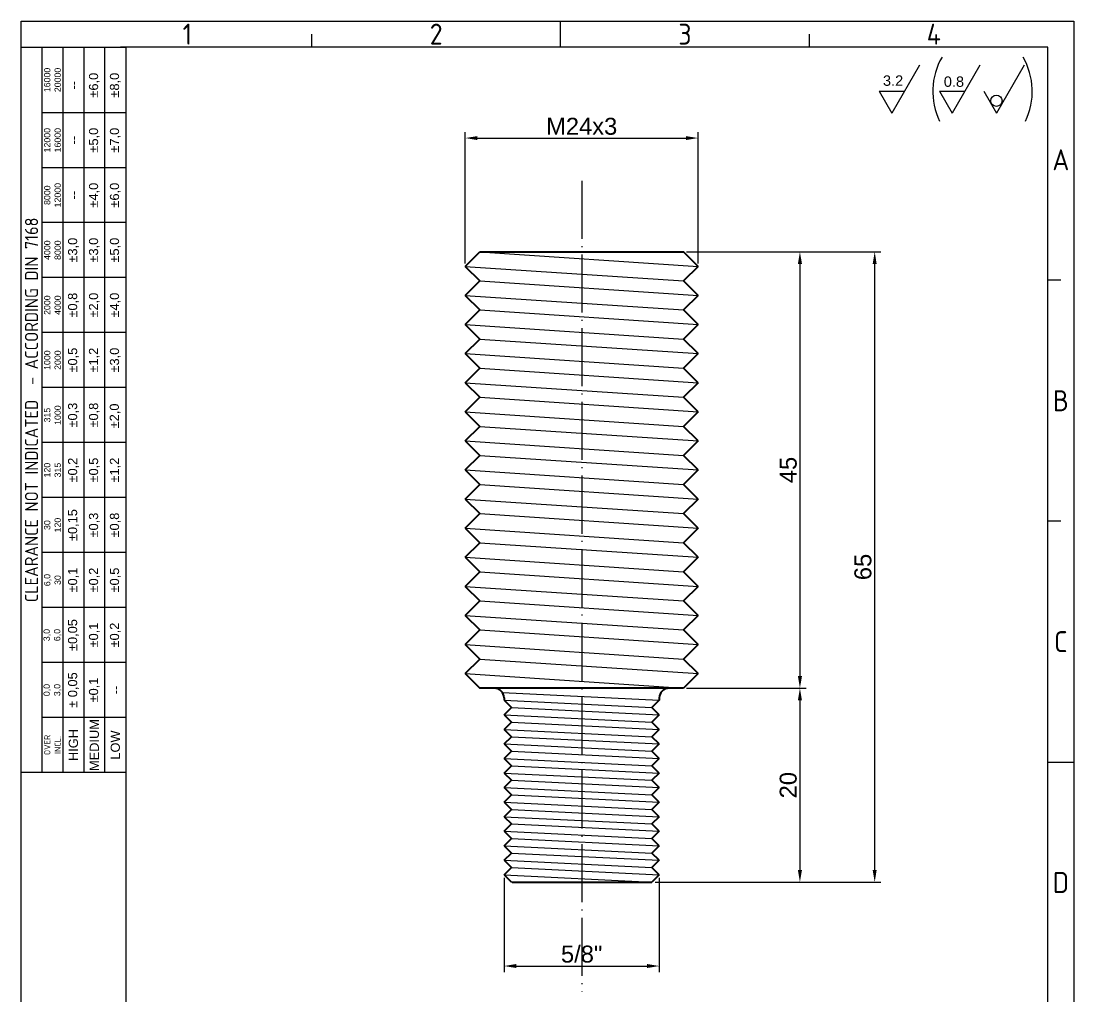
# Model space of a CAD drawing. Header units: millimetres. Extents: x 4549 to 4658, y 1259 to 1410.
# Drawn here: x 4549.2 to 4657.7, y 1309.8 to 1410.4 of the extents above; entities that cross this region are included whole.
import ezdxf
from ezdxf.enums import TextEntityAlignment as Align

# ---------------------------------------------------------------- set-up
doc = ezdxf.new("R2010")
doc.units = ezdxf.units.MM
doc.linetypes.add('ACAD_ISO04W100', pattern=[30, 24, -3, 0, -3])
for name, color, linetype, lineweight in [('AM_0', 7, 'Continuous', 40), ('AM_4', 1, 'ACAD_ISO04W100', 25), ('AM_5', 3, 'Continuous', 25)]:
    doc.layers.add(name, color=color, linetype=linetype, lineweight=lineweight)
doc.styles.add('ACISOTS', font='isocp.shx', dxfattribs={"height": 1})
doc.styles.get("Standard").update_dxf_attribs({"font": 'arial.ttf'})
doc.dimstyles.new('ISO-25', dxfattribs={"dimscale": 0.5, "dimtxt": 3.5, "dimasz": 2.5, "dimexe": 1.25, "dimexo": 0.625, "dimtad": 1, "dimtxsty": 'Standard', "dimcen": 2.5, "dimadec": 0, "dimazin": 0, "dimtfac": 1, "dimtmove": 0, "dimatfit": 3, "dimfxl": 1, "dimarcsym": 0})

# ---------------------------------------------------------------- blocks, each defined once
blk = doc.blocks.new('*D30')
at = {"layer": 'AM_5', "color": 0, "lineweight": -2, "ltscale": 0.25, "transparency": 16777216}
for p, q in [((4594.96, 1385.42), (4594.96, 1398.96)), ((4596.21, 1398.34), (4617.71, 1398.34)), ((4618.96, 1385.42), (4618.96, 1398.96))]:
    blk.add_line(p, q, dxfattribs=at)
at = {"layer": 'AM_5', "color": 0, "ltscale": 0.25, "transparency": 16777216}
for points in [[(4596.21, 1398.54), (4596.21, 1398.13), (4594.96, 1398.34)], [(4617.71, 1398.54), (4617.71, 1398.13), (4618.96, 1398.34)]]:
    blk.add_solid(points, dxfattribs=at)
at = {"layer": 'Defpoints', "color": 0, "ltscale": 0.25, "transparency": 16777216}
for p in [(4618.96, 1398.34), (4594.96, 1385.11), (4618.96, 1385.11)]:
    blk.add_point(p, dxfattribs=at)
at = {"layer": 'AM_5', "color": 0, "ltscale": 0.25, "transparency": 16777216, "insert": (4606.96, 1399.54), "char_height": 1.75, "attachment_point": 5}
blk.add_mtext('M24x3', dxfattribs=at)
blk = doc.blocks.new('*D31')
at = {"layer": 'AM_5', "color": 0, "lineweight": -2, "ltscale": 0.25, "transparency": 16777216}
for p, q in [((4617.77, 1386.61), (4630.09, 1386.61)), ((4629.46, 1385.36), (4629.46, 1342.86)), ((4617.77, 1341.61), (4630.09, 1341.61))]:
    blk.add_line(p, q, dxfattribs=at)
at = {"layer": 'AM_5', "color": 0, "ltscale": 0.25, "transparency": 16777216}
for points in [[(4629.25, 1385.36), (4629.67, 1385.36), (4629.46, 1386.61)], [(4629.25, 1342.86), (4629.67, 1342.86), (4629.46, 1341.61)]]:
    blk.add_solid(points, dxfattribs=at)
at = {"layer": 'Defpoints', "color": 0, "ltscale": 0.25, "transparency": 16777216}
for p in [(4617.46, 1386.61), (4617.46, 1341.61), (4629.46, 1341.61)]:
    blk.add_point(p, dxfattribs=at)
at = {"layer": 'AM_5', "color": 0, "ltscale": 0.25, "transparency": 16777216, "insert": (4628.26, 1364.11), "char_height": 1.75, "attachment_point": 5, "rotation": 90}
blk.add_mtext('45', dxfattribs=at)
blk = doc.blocks.new('*D32')
at = {"layer": 'AM_5', "color": 0, "lineweight": -2, "ltscale": 0.25, "transparency": 16777216}
for p, q in [((4617.77, 1341.61), (4630.09, 1341.61)), ((4629.46, 1340.36), (4629.46, 1322.86)), ((4614.52, 1321.61), (4630.09, 1321.61))]:
    blk.add_line(p, q, dxfattribs=at)
at = {"layer": 'AM_5', "color": 0, "ltscale": 0.25, "transparency": 16777216}
for points in [[(4629.25, 1340.36), (4629.67, 1340.36), (4629.46, 1341.61)], [(4629.25, 1322.86), (4629.67, 1322.86), (4629.46, 1321.61)]]:
    blk.add_solid(points, dxfattribs=at)
at = {"layer": 'Defpoints', "color": 0, "ltscale": 0.25, "transparency": 16777216}
for p in [(4617.46, 1341.61), (4614.21, 1321.61), (4629.46, 1321.61)]:
    blk.add_point(p, dxfattribs=at)
at = {"layer": 'AM_5', "color": 0, "ltscale": 0.25, "transparency": 16777216, "insert": (4628.26, 1331.61), "char_height": 1.75, "attachment_point": 5, "rotation": 90}
blk.add_mtext('20', dxfattribs=at)
blk = doc.blocks.new('*D33')
at = {"layer": 'AM_5', "color": 0, "lineweight": -2, "ltscale": 0.25, "transparency": 16777216}
for p, q in [((4629.78, 1386.61), (4637.79, 1386.61)), ((4637.17, 1322.86), (4637.17, 1385.36)), ((4629.78, 1321.61), (4637.79, 1321.61))]:
    blk.add_line(p, q, dxfattribs=at)
at = {"layer": 'AM_5', "color": 0, "ltscale": 0.25, "transparency": 16777216}
for points in [[(4636.96, 1385.36), (4637.37, 1385.36), (4637.17, 1386.61)], [(4636.96, 1322.86), (4637.37, 1322.86), (4637.17, 1321.61)]]:
    blk.add_solid(points, dxfattribs=at)
at = {"layer": 'Defpoints', "color": 0, "ltscale": 0.25, "transparency": 16777216}
for p in [(4629.46, 1386.61), (4637.17, 1386.61), (4629.46, 1321.61)]:
    blk.add_point(p, dxfattribs=at)
at = {"layer": 'AM_5', "color": 0, "ltscale": 0.25, "transparency": 16777216, "insert": (4635.96, 1354.11), "char_height": 1.75, "attachment_point": 5, "rotation": 90}
blk.add_mtext('65', dxfattribs=at)
blk = doc.blocks.new('*D34')
at = {"layer": 'AM_5', "color": 0, "lineweight": -2, "ltscale": 0.25, "transparency": 16777216}
for p, q in [((4598.96, 1322.05), (4598.96, 1312.34)), ((4614.96, 1322.05), (4614.96, 1312.34)), ((4600.21, 1312.96), (4613.71, 1312.96))]:
    blk.add_line(p, q, dxfattribs=at)
at = {"layer": 'AM_5', "color": 0, "ltscale": 0.25, "transparency": 16777216}
for points in [[(4600.21, 1313.17), (4600.21, 1312.76), (4598.96, 1312.96)], [(4613.71, 1313.17), (4613.71, 1312.76), (4614.96, 1312.96)]]:
    blk.add_solid(points, dxfattribs=at)
at = {"layer": 'Defpoints', "color": 0, "ltscale": 0.25, "transparency": 16777216}
for p in [(4598.96, 1322.36), (4614.96, 1322.36), (4614.96, 1312.96)]:
    blk.add_point(p, dxfattribs=at)
at = {"layer": 'AM_5', "color": 0, "ltscale": 0.25, "transparency": 16777216, "insert": (4606.96, 1314.18), "char_height": 1.75, "attachment_point": 5}
blk.add_mtext('5/8"', dxfattribs=at)

msp = doc.modelspace()

# ---------------------------------------------------------------- linework, layer by layer
at = {"color": 135, "lineweight": 25}
for p, q in [((4549.167, 1258.665), (4549.167, 1410.405)), ((4549.167, 1410.405), (4657.707, 1410.405)), ((4604.787, 1407.705), (4604.787, 1410.405)), ((4657.707, 1410.405), (4657.707, 1258.665)), ((4579.137, 1407.705), (4579.137, 1409.055)), ((4630.437, 1407.705), (4630.437, 1409.055)), ((4551.327, 1332.915), (4551.327, 1407.705)), ((4553.487, 1407.705), (4553.487, 1332.915)), ((4555.647, 1407.705), (4555.647, 1332.915)), ((4557.807, 1332.915), (4557.807, 1407.705)), ((4559.967, 1400.955), (4551.327, 1400.955)), ((4559.967, 1395.285), (4551.327, 1395.285)), ((4559.967, 1389.615), (4551.327, 1389.615)), ((4559.967, 1383.945), (4551.327, 1383.945)), ((4656.357, 1383.675), (4655.007, 1383.675)), ((4559.967, 1378.275), (4551.327, 1378.275)), ((4559.967, 1372.605), (4551.327, 1372.605)), ((4559.967, 1366.935), (4551.327, 1366.935)), ((4559.967, 1361.265), (4551.327, 1361.265)), ((4656.357, 1358.835), (4655.007, 1358.835)), ((4559.967, 1355.595), (4551.327, 1355.595)), ((4559.967, 1349.925), (4551.327, 1349.925)), ((4559.967, 1344.255), (4551.327, 1344.255)), ((4559.967, 1338.585), (4551.327, 1338.585)), ((4655.007, 1333.995), (4657.707, 1333.995))]:
    msp.add_line(p, q, dxfattribs=at)
for p, q in [((4655.007, 1407.705), (4559.427, 1407.705)), ((4559.967, 1407.705), (4559.967, 1261.365)), ((4655.007, 1261.365), (4655.007, 1407.705))]:
    msp.add_line(p, q)
msp.add_lwpolyline([(4559.967, 1407.705), (4559.967, 1332.915), (4549.167, 1332.915), (4549.167, 1407.705)], close=True, dxfattribs=at)
at = {"layer": 'AM_0', "ltscale": 0.25}
for p, q in [((4594.96, 1385.112), (4596.46, 1386.612)), ((4596.46, 1386.612), (4617.46, 1386.612)), ((4618.96, 1385.112), (4617.46, 1386.612)), ((4594.96, 1385.112), (4596.46, 1383.612)), ((4618.96, 1385.112), (4617.46, 1383.612)), ((4594.96, 1382.112), (4596.46, 1383.612)), ((4618.96, 1382.112), (4617.46, 1383.612)), ((4594.96, 1382.112), (4596.46, 1380.612)), ((4618.96, 1382.112), (4617.46, 1380.612)), ((4594.96, 1379.112), (4596.46, 1380.612)), ((4618.96, 1379.112), (4617.46, 1380.612)), ((4594.96, 1379.112), (4596.46, 1377.612)), ((4618.96, 1379.112), (4617.46, 1377.612)), ((4594.96, 1376.112), (4596.46, 1377.612)), ((4618.96, 1376.112), (4617.46, 1377.612)), ((4594.96, 1376.112), (4596.46, 1374.612)), ((4618.96, 1376.112), (4617.46, 1374.612)), ((4594.96, 1373.112), (4596.46, 1374.612)), ((4618.96, 1373.112), (4617.46, 1374.612)), ((4594.96, 1373.112), (4596.46, 1371.612)), ((4618.96, 1373.112), (4617.46, 1371.612)), ((4594.96, 1370.112), (4596.46, 1371.612)), ((4618.96, 1370.112), (4617.46, 1371.612)), ((4594.96, 1370.112), (4596.46, 1368.612)), ((4618.96, 1370.112), (4617.46, 1368.612)), ((4594.96, 1367.112), (4596.46, 1368.612)), ((4618.96, 1367.112), (4617.46, 1368.612)), ((4594.96, 1367.112), (4596.46, 1365.612)), ((4618.96, 1367.112), (4617.46, 1365.612)), ((4594.96, 1364.112), (4596.46, 1365.612)), ((4618.96, 1364.112), (4617.46, 1365.612)), ((4594.96, 1364.112), (4596.46, 1362.612)), ((4618.96, 1364.112), (4617.46, 1362.612)), ((4594.96, 1361.112), (4596.46, 1362.612)), ((4618.96, 1361.112), (4617.46, 1362.612)), ((4594.96, 1361.112), (4596.46, 1359.612)), ((4618.96, 1361.112), (4617.46, 1359.612)), ((4594.96, 1358.112), (4596.46, 1359.612)), ((4618.96, 1358.112), (4617.46, 1359.612)), ((4594.96, 1358.112), (4596.46, 1356.612)), ((4618.96, 1358.112), (4617.46, 1356.612)), ((4594.96, 1355.112), (4596.46, 1356.612)), ((4618.96, 1355.112), (4617.46, 1356.612)), ((4594.96, 1355.112), (4596.46, 1353.612)), ((4618.96, 1355.112), (4617.46, 1353.612)), ((4594.96, 1352.112), (4596.46, 1353.612)), ((4618.96, 1352.112), (4617.46, 1353.612)), ((4594.96, 1352.112), (4596.46, 1350.612)), ((4618.96, 1352.112), (4617.46, 1350.612)), ((4594.96, 1349.112), (4596.46, 1350.612)), ((4618.96, 1349.112), (4617.46, 1350.612)), ((4594.96, 1349.112), (4596.46, 1347.612)), ((4618.96, 1349.112), (4617.46, 1347.612)), ((4594.96, 1346.112), (4596.46, 1347.612)), ((4618.96, 1346.112), (4617.46, 1347.612)), ((4594.96, 1346.112), (4596.46, 1344.612)), ((4618.96, 1346.112), (4617.46, 1344.612)), ((4594.96, 1343.112), (4596.46, 1344.612)), ((4618.96, 1343.112), (4617.46, 1344.612)), ((4594.96, 1343.112), (4596.46, 1341.612)), ((4618.96, 1343.112), (4617.46, 1341.612)), ((4617.46, 1341.612), (4596.46, 1341.612)), ((4599.14, 1341.612), (4599.14, 1341.612)), ((4599.14, 1341.612), (4599.14, 1341.612)), ((4614.78, 1341.612), (4614.78, 1341.612)), ((4598.96, 1340.612), (4598.96, 1340.362)), ((4598.96, 1340.612), (4598.96, 1340.362)), ((4614.96, 1340.612), (4614.96, 1340.362)), ((4598.96, 1340.362), (4599.71, 1339.612)), ((4598.96, 1340.362), (4599.71, 1339.612)), ((4598.96, 1338.862), (4599.71, 1339.612)), ((4598.96, 1338.862), (4599.71, 1339.612)), ((4614.96, 1340.362), (4614.21, 1339.612)), ((4614.96, 1338.862), (4614.21, 1339.612)), ((4598.96, 1338.862), (4599.71, 1338.112)), ((4598.96, 1338.862), (4599.71, 1338.112)), ((4614.96, 1338.862), (4614.21, 1338.112)), ((4598.96, 1337.362), (4599.71, 1338.112)), ((4598.96, 1337.362), (4599.71, 1338.112)), ((4598.96, 1337.362), (4599.71, 1336.612)), ((4614.96, 1337.362), (4614.21, 1338.112)), ((4614.96, 1337.362), (4614.21, 1336.612)), ((4598.96, 1335.862), (4599.71, 1336.612)), ((4614.96, 1335.862), (4614.21, 1336.612)), ((4598.96, 1335.862), (4599.71, 1335.112)), ((4598.96, 1334.362), (4599.71, 1335.112)), ((4614.96, 1335.862), (4614.21, 1335.112)), ((4614.96, 1334.362), (4614.21, 1335.112)), ((4598.96, 1334.362), (4599.71, 1333.612)), ((4614.96, 1334.362), (4614.21, 1333.612)), ((4598.96, 1332.862), (4599.71, 1333.612)), ((4614.96, 1332.862), (4614.21, 1333.612)), ((4598.96, 1332.862), (4599.71, 1332.112)), ((4598.96, 1331.362), (4599.71, 1332.112)), ((4614.96, 1332.862), (4614.21, 1332.112)), ((4614.96, 1331.362), (4614.21, 1332.112)), ((4598.96, 1331.362), (4599.71, 1330.612)), ((4614.96, 1331.362), (4614.21, 1330.612)), ((4598.96, 1329.862), (4599.71, 1330.612)), ((4598.96, 1329.862), (4599.71, 1329.112)), ((4614.96, 1329.862), (4614.21, 1330.612)), ((4614.96, 1329.862), (4614.21, 1329.112)), ((4598.96, 1328.362), (4599.71, 1329.112)), ((4614.96, 1328.362), (4614.21, 1329.112)), ((4598.96, 1328.362), (4599.71, 1327.612)), ((4598.96, 1326.862), (4599.71, 1327.612)), ((4614.96, 1328.362), (4614.21, 1327.612)), ((4614.96, 1326.862), (4614.21, 1327.612)), ((4598.96, 1326.862), (4599.71, 1326.112)), ((4614.96, 1326.862), (4614.21, 1326.112)), ((4598.96, 1325.362), (4599.71, 1326.112)), ((4598.96, 1325.362), (4599.71, 1324.612)), ((4614.96, 1325.362), (4614.21, 1326.112)), ((4614.96, 1325.362), (4614.21, 1324.612)), ((4598.96, 1323.862), (4599.71, 1324.612)), ((4614.96, 1323.862), (4614.21, 1324.612)), ((4598.96, 1323.862), (4599.71, 1323.112)), ((4598.96, 1322.362), (4599.71, 1323.112)), ((4614.96, 1323.862), (4614.21, 1323.112)), ((4614.96, 1322.362), (4614.21, 1323.112)), ((4598.96, 1322.362), (4599.71, 1321.612)), ((4614.96, 1322.362), (4614.21, 1321.612)), ((4599.78, 1321.612), (4614.21, 1321.612))]:
    msp.add_line(p, q, dxfattribs=at)
for centre, start, end in [((4597.96, 1340.612), 0, 90), ((4615.96, 1340.612), 90, 180)]:
    msp.add_arc(centre, 1, start, end, dxfattribs=at)
at = {"layer": 'AM_4', "ltscale": 0.25}
msp.add_line((4606.96, 1393.943), (4606.96, 1310.302), dxfattribs=at)
at = {"layer": 'AM_5'}
for p, q in [((4641.791, 1405.871), (4638.92, 1400.898)), ((4648.009, 1405.871), (4645.138, 1400.898)), ((4652.581, 1405.871), (4649.71, 1400.898)), ((4637.615, 1403.159), (4640.225, 1403.159)), ((4637.615, 1403.159), (4638.92, 1400.898)), ((4643.833, 1403.159), (4646.443, 1403.159)), ((4643.833, 1403.159), (4645.138, 1400.898)), ((4648.405, 1403.159), (4649.71, 1400.898))]:
    msp.add_line(p, q, dxfattribs=at)
at = {"layer": 'AM_5', "color": 1, "ltscale": 0.25}
for p, q in [((4596.46, 1386.612), (4618.96, 1385.112)), ((4594.96, 1385.112), (4617.46, 1383.612)), ((4596.46, 1383.612), (4618.96, 1382.112)), ((4594.96, 1382.112), (4617.46, 1380.612)), ((4596.46, 1380.612), (4618.96, 1379.112)), ((4594.96, 1379.112), (4617.46, 1377.612)), ((4596.46, 1377.612), (4618.96, 1376.112)), ((4594.96, 1376.112), (4617.46, 1374.612)), ((4596.46, 1374.612), (4618.96, 1373.112)), ((4594.96, 1373.112), (4617.46, 1371.612)), ((4596.46, 1371.612), (4618.96, 1370.112)), ((4594.96, 1370.112), (4617.46, 1368.612)), ((4596.46, 1368.612), (4618.96, 1367.112)), ((4594.96, 1367.112), (4617.46, 1365.612)), ((4596.46, 1365.612), (4618.96, 1364.112)), ((4594.96, 1364.112), (4617.46, 1362.612)), ((4596.46, 1362.612), (4618.96, 1361.112)), ((4594.96, 1361.112), (4617.46, 1359.612)), ((4596.46, 1359.612), (4618.96, 1358.112)), ((4594.96, 1358.112), (4617.46, 1356.612)), ((4596.46, 1356.612), (4618.96, 1355.112)), ((4594.96, 1355.112), (4617.46, 1353.612)), ((4596.46, 1353.612), (4618.96, 1352.112)), ((4594.96, 1352.112), (4617.46, 1350.612)), ((4596.46, 1350.612), (4618.96, 1349.112)), ((4594.96, 1349.112), (4617.46, 1347.612)), ((4596.46, 1347.612), (4618.96, 1346.112)), ((4594.96, 1346.112), (4617.46, 1344.612)), ((4596.46, 1344.612), (4618.96, 1343.112)), ((4594.96, 1343.112), (4617.46, 1341.612)), ((4598.798, 1341.157), (4614.96, 1340.362)), ((4598.96, 1340.362), (4614.21, 1339.612)), ((4599.71, 1339.612), (4614.96, 1338.862)), ((4598.96, 1338.862), (4614.21, 1338.112)), ((4598.96, 1337.362), (4614.21, 1336.612)), ((4599.71, 1338.112), (4614.96, 1337.362)), ((4599.71, 1336.612), (4614.96, 1335.862)), ((4598.96, 1335.862), (4614.21, 1335.112)), ((4599.71, 1335.112), (4614.96, 1334.362)), ((4598.96, 1334.362), (4614.21, 1333.612)), ((4599.71, 1333.612), (4614.96, 1332.862)), ((4598.96, 1332.862), (4614.21, 1332.112)), ((4599.71, 1332.112), (4614.96, 1331.362)), ((4598.96, 1331.362), (4614.21, 1330.612)), ((4598.96, 1329.862), (4614.21, 1329.112)), ((4599.71, 1330.612), (4614.96, 1329.862)), ((4599.71, 1329.112), (4614.96, 1328.362)), ((4598.96, 1328.362), (4614.21, 1327.612)), ((4599.71, 1327.612), (4614.96, 1326.862)), ((4598.96, 1326.862), (4614.21, 1326.112)), ((4598.96, 1325.362), (4614.21, 1324.612)), ((4599.71, 1326.112), (4614.96, 1325.362)), ((4599.71, 1324.612), (4614.96, 1323.862)), ((4598.96, 1323.862), (4614.21, 1323.112)), ((4599.71, 1323.112), (4614.96, 1322.362)), ((4598.96, 1322.362), (4614.21, 1321.612))]:
    msp.add_line(p, q, dxfattribs=at)
at = {"layer": 'AM_5'}
msp.add_circle((4649.715, 1402.179), 0.579, dxfattribs=at)
for centre, start, end in [((4650.182, 1403.154), 149.81687, 205.95777), ((4646.382, 1403.154), 334.04223, 30.18313)]:
    msp.add_arc(centre, 7.028, start, end, dxfattribs=at)

# ---------------------------------------------------------------- texts
at = {"color": 135, "lineweight": 25, "style": 'ACISOTS'}
for s, p in [('1', (4566.312, 1409.055)), ('2', (4591.962, 1409.055)), ('3', (4617.612, 1409.055)), ('4', (4643.262, 1409.055)), ('A', (4656.357, 1396.095)), ('B', (4656.357, 1371.255)), ('C', (4656.357, 1346.415)), ('D', (4656.357, 1321.575))]:
    msp.add_text(s, height=2.16, dxfattribs=at).set_placement(p, align=Align.MIDDLE)
at = {"color": 135, "lineweight": 25, "attachment_point": 5, "rotation": 90}
for s, insert, char_height, width in [('16000\\P20000', (4552.407, 1404.33), 0.648, 6.75), ('±6,0', (4556.727, 1403.79), 0.945, 5.67), ('±8,0', (4558.887, 1403.79), 0.945, 5.67), ('--', (4554.567, 1403.79), 0.945, 5.67), ('12000\\P16000', (4552.407, 1398.12), 0.648, 5.67), ('±5,0', (4556.727, 1398.12), 0.945, 5.67), ('±7,0', (4558.887, 1398.12), 0.945, 5.67), ('--', (4554.567, 1398.12), 0.945, 5.67), ('8000\\P12000', (4552.407, 1392.45), 0.648, 5.67), ('±4,0', (4556.727, 1392.45), 0.945, 5.67), ('±6,0', (4558.887, 1392.45), 0.945, 5.67), ('--', (4554.567, 1392.45), 0.945, 5.67), ('{\\Fisocp.shx|c0;CLEARANCE NOT INDICATED  - ACCORDING DIN 7168}', (4550.247, 1370.31), 1.35, 74.79), ('4000\\P8000', (4552.407, 1386.78), 0.648, 5.67), ('±3,0', (4554.567, 1386.78), 0.945, 5.67), ('±3,0', (4556.727, 1386.78), 0.945, 5.67), ('±5,0', (4558.887, 1386.78), 0.945, 5.67), ('2000\\P4000', (4552.407, 1381.11), 0.648, 5.67), ('±0,8', (4554.567, 1381.11), 0.945, 5.67), ('±2,0', (4556.727, 1381.11), 0.945, 5.67), ('±4,0', (4558.887, 1381.11), 0.945, 5.67), ('1000\\P2000', (4552.407, 1375.44), 0.648, 5.67), ('±0,5', (4554.567, 1375.44), 0.945, 5.67), ('±1,2', (4556.727, 1375.44), 0.945, 5.67), ('±3,0', (4558.887, 1375.44), 0.945, 5.67), ('±0,3', (4554.567, 1369.77), 0.945, 5.67), ('±0,8', (4556.727, 1369.77), 0.945, 5.67), ('±2,0', (4558.87, 1369.685), 0.945, 5.67), ('315\\P1000', (4552.407, 1369.77), 0.648, 5.67), ('120\\P315', (4552.407, 1364.1), 0.648, 5.67), ('±0,2', (4554.567, 1364.1), 0.945, 5.67), ('±0,5', (4556.727, 1364.1), 0.945, 5.67), ('±1,2', (4558.887, 1364.1), 0.945, 5.67), ('±0,15', (4554.567, 1358.43), 0.945, 5.67), ('30\\P120', (4552.407, 1358.43), 0.648, 5.67), ('±0,3', (4556.727, 1358.43), 0.945, 5.67), ('±0,8', (4558.887, 1358.43), 0.945, 5.67), ('±0,1', (4554.567, 1352.76), 0.945, 5.67), ('±0,2', (4556.727, 1352.76), 0.945, 5.67), ('±0,5', (4558.887, 1352.76), 0.945, 5.67), ('6,0\\P30', (4552.407, 1352.76), 0.648, 5.67), ('±0,05', (4554.567, 1347.09), 0.945, 5.67), ('±0,1', (4556.727, 1347.09), 0.945, 5.67), ('±0,2', (4558.887, 1347.09), 0.945, 5.67), ('3,0\\P6,0', (4552.407, 1347.09), 0.648, 5.67), ('± 0,05', (4554.567, 1341.42), 0.945, 5.67), ('0,0\\P3,0', (4552.407, 1341.42), 0.648, 5.67), ('\\pt4.79529;±0,1', (4556.727, 1341.42), 0.945, 5.67), ('--', (4558.887, 1341.42), 0.945, 5.67), ('MEDIUM', (4556.727, 1335.75), 0.945, 5.67), ('HIGH', (4554.567, 1335.75), 0.945, 5.67), ('LOW', (4558.887, 1335.75), 0.945, 5.67), ('{\\Fisocp.shx|c0;OVER\\PINCL.}', (4552.407, 1335.75), 0.648, 5.67)]:
    msp.add_mtext(s, dxfattribs=dict(at, insert=insert, char_height=char_height, width=width))
at = {"layer": 'AM_5', "char_height": 1.0742, "attachment_point": 1}
for s, insert in [('3.2', (4638.018, 1404.8)), ('0.8', (4644.292, 1404.696))]:
    msp.add_mtext_dynamic_manual_height_columns(s, width=18.23779, gutter_width=12.5, heights=[0], dxfattribs=dict(at, insert=insert))

# ---------------------------------------------------------------- dimensions: what is measured, and where the dimension line sits
at = {"layer": 'AM_5', "ltscale": 0.25}
for base, p1, p2, text, picture, middle in [((4618.96, 1398.336), (4594.96, 1385.112), (4618.96, 1385.112), 'M24x3', '*D30', (4606.96, 1399.542)), ((4614.96, 1312.963), (4598.96, 1322.362), (4614.96, 1322.362), '5/8"', '*D34', (4606.96, 1314.181))]:
    dim = msp.add_linear_dim(base=base, p1=p1, p2=p2, text=text, dimstyle='ISO-25', dxfattribs=at)
    dim.commit()
    dim.dimension.update_dxf_attribs({"geometry": picture, "text_midpoint": middle})
for base, p1, p2, picture, middle in [((4629.463, 1341.612), (4617.46, 1386.612), (4617.46, 1341.612), '*D31', (4628.261, 1364.112)), ((4637.165, 1386.612), (4629.463, 1321.612), (4629.463, 1386.612), '*D33', (4635.959, 1354.112)), ((4629.463, 1321.612), (4617.46, 1341.612), (4614.21, 1321.612), '*D32', (4628.257, 1331.612))]:
    dim = msp.add_linear_dim(base=base, p1=p1, p2=p2, angle=90, dimstyle='ISO-25', dxfattribs=at)
    dim.commit()
    dim.dimension.update_dxf_attribs({"geometry": picture, "text_midpoint": middle})

doc.saveas('drawing.dxf')
